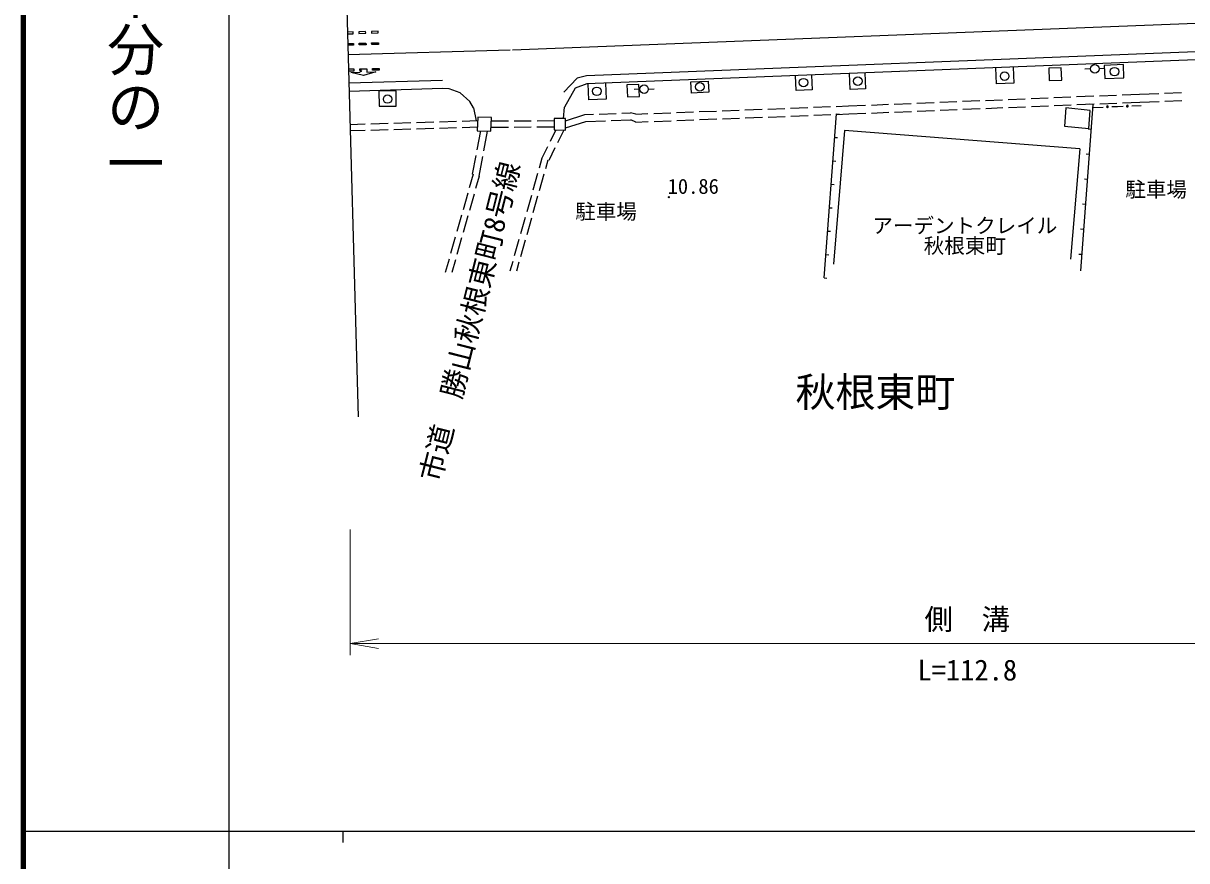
# Model space of a CAD drawing. Units: millimetres at full size, sheet at 1:1000; details may follow other scales. Extents: x 40000 to 680000, y 20000 to 380000.
# Drawn here: x 40000 to 141914, y 202409 to 275772 of the extents above; entities that cross this region are included whole.
import ezdxf
from ezdxf.enums import TextEntityAlignment as Align

# ---------------------------------------------------------------- set-up
doc = ezdxf.new("R2010")
doc.units = ezdxf.units.MM
doc.header["$LTSCALE"] = 1000
for name, color, linetype, lineweight in [('M-BGD', 7, 'Continuous', 25), ('M-BMK-OTRS', 5, 'Continuous', 25), ('M-STR-HTXT', 7, 'Continuous', 13), ('M-STR-STRC', 7, 'Continuous', 25), ('M-TTL', 2, 'Continuous', 140), ('M-TTL-BAND', 7, 'Continuous', 25)]:
    doc.layers.add(name, color=color, linetype=linetype, lineweight=lineweight)
doc.styles.add('@ＭＳ ゴシック', font='')
doc.styles.add('ＭＳ ゴシック', font='')
doc.styles.get('@ＭＳ ゴシック').set_extended_font_data('@MS Gothic')
doc.styles.get('ＭＳ ゴシック').set_extended_font_data('MS Gothic')

# ---------------------------------------------------------------- blocks, each defined once
blk = doc.blocks.new('open_arrow')
at = {"color": 0, "linetype": 'Continuous', "lineweight": -2}
blk.add_lwpolyline([(7.5, 1.25), (0, 0), (7.5, -1.25)], dxfattribs=at)

msp = doc.modelspace()

# ---------------------------------------------------------------- linework, layer by layer
at = {"layer": 'M-BGD'}
for p, q in [((157204, 273150), (89361, 270455)), ((136364, 272150), (134685, 272075)), ((136415, 271001), (136364, 272150)), ((107701, 269891), (107651, 271182)), ((109054, 271235), (109104, 269945)), ((112434, 269970), (112371, 271369)), ((113706, 271429), (113768, 270030)), ((125238, 270460), (125186, 271878)), ((126715, 271934), (126768, 270516)), ((130929, 271877), (129840, 271846)), ((129840, 271846), (129871, 270762)), ((130960, 270793), (130929, 271877)), ((133497, 271766), (132998, 271747)), ((134246, 271804), (134745, 271837)), ((134685, 272075), (134737, 270926)), ((88358, 270084), (87396, 268422)), ((89361, 270455), (88358, 270084)), ((89540, 269053), (89487, 270460)), ((90997, 270517), (91050, 269110)), ((93930, 270419), (92879, 270371)), ((92879, 270371), (92927, 269316)), ((93978, 269364), (93930, 270419)), ((98476, 270627), (99997, 270697)), ((98521, 269655), (98476, 270627)), ((99997, 270697), (100042, 269726)), ((126768, 270516), (125238, 270460)), ((129871, 270762), (130960, 270793)), ((134737, 270926), (136415, 271001)), ((76736, 270062), (68534, 269788)), ((72651, 269846), (71141, 269822)), ((71141, 269822), (71163, 268497)), ((72672, 268521), (72651, 269846)), ((77315, 270038), (76736, 270062)), ((78261, 269678), (77315, 270038)), ((79111, 268933), (78261, 269678)), ((91050, 269110), (89540, 269053)), ((92927, 269316), (93978, 269364)), ((94001, 269991), (93501, 269982)), ((94751, 270013), (95250, 270033)), ((100042, 269726), (98521, 269655)), ((109104, 269945), (107701, 269891)), ((113768, 270030), (112434, 269970)), ((124279, 269018), (125777, 269079)), ((126277, 269099), (127776, 269160)), ((128275, 269180), (129774, 269241)), ((130274, 269262), (131772, 269323)), ((132272, 269343), (133771, 269404)), ((134270, 269425), (135769, 269486)), ((136269, 269506), (137768, 269567)), ((137768, 269567), (139466, 269631)), ((139966, 269649), (141465, 269705)), ((71163, 268497), (72672, 268521)), ((79434, 268363), (79111, 268933)), ((79434, 268363), (79675, 267238)), ((87326, 267420), (87396, 268422)), ((99220, 268029), (100719, 268086)), ((101218, 268106), (102717, 268163)), ((103217, 268182), (104716, 268239)), ((105215, 268258), (106714, 268316)), ((107214, 268335), (108713, 268392)), ((109212, 268411), (110711, 268469)), ((111211, 268488), (112288, 268529)), ((112288, 268529), (113787, 268590)), ((114287, 268610), (115786, 268671)), ((116285, 268692), (117784, 268753)), ((116313, 267992), (117811, 268053)), ((118284, 268773), (119782, 268834)), ((118311, 268074), (119810, 268135)), ((120282, 268855), (121781, 268916)), ((120309, 268155), (121808, 268216)), ((122280, 268936), (123779, 268997)), ((122308, 268237), (123806, 268298)), ((124306, 268318), (125805, 268379)), ((126304, 268400), (127803, 268461)), ((128303, 268481), (129801, 268542)), ((130301, 268562), (131800, 268623)), ((131335, 268363), (131203, 266751)), ((133467, 268120), (131335, 268363)), ((132299, 268644), (133798, 268705)), ((133682, 268665), (132604, 254077)), ((133347, 266545), (133467, 268120)), ((133682, 268665), (133433, 268683)), ((133748, 268402), (134594, 268436)), ((134298, 268725), (135796, 268786)), ((135343, 268467), (135843, 268487)), ((135843, 268487), (136342, 268507)), ((136296, 268807), (137795, 268868)), ((137091, 268538), (137937, 268572)), ((137795, 268868), (139493, 268931)), ((139992, 268950), (141491, 269006)), ((72458, 267027), (73957, 267071)), ((74457, 267086), (75956, 267130)), ((76456, 267144), (77955, 267188)), ((78455, 267203), (79800, 267242)), ((79810, 267547), (79771, 266348)), ((81008, 267509), (79810, 267547)), ((80969, 266310), (81008, 267509)), ((82504, 267195), (80997, 267187)), ((84504, 267206), (83004, 267198)), ((86511, 267217), (85004, 267209)), ((86513, 267430), (86500, 266431)), ((87508, 267417), (86513, 267430)), ((87495, 266418), (87508, 267417)), ((87497, 266604), (89289, 267170)), ((87506, 267236), (89185, 267767)), ((89185, 267767), (89940, 267795)), ((89289, 267170), (91002, 267235)), ((90440, 267814), (91939, 267871)), ((91502, 267254), (93215, 267318)), ((92438, 267889), (93193, 267918)), ((93646, 267816), (93193, 267918)), ((93672, 267116), (93215, 267318)), ((93646, 267816), (94723, 267857)), ((93672, 267116), (94750, 267158)), ((95223, 267876), (96721, 267934)), ((95250, 267177), (96749, 267234)), ((97221, 267953), (98720, 268010)), ((97248, 267253), (98747, 267311)), ((99247, 267330), (100746, 267387)), ((101245, 267406), (102744, 267463)), ((103244, 267483), (104743, 267540)), ((105242, 267559), (106741, 267616)), ((107241, 267635), (108740, 267693)), ((109240, 267712), (110738, 267769)), ((110151, 253459), (111238, 267831)), ((111238, 267831), (111487, 267812)), ((111238, 267788), (112316, 267830)), ((112316, 267830), (113815, 267891)), ((114314, 267911), (115813, 267972)), ((68614, 266915), (69959, 266954)), ((68629, 266365), (69958, 266404)), ((70457, 266419), (71957, 266463)), ((70459, 266969), (71958, 267013)), ((72456, 266477), (73956, 266521)), ((74456, 266536), (75955, 266579)), ((76455, 266594), (77954, 266638)), ((78454, 266652), (79782, 266691)), ((80046, 266339), (79736, 264693)), ((79771, 266348), (80969, 266310)), ((80349, 264601), (80673, 266319)), ((82491, 266645), (80979, 266637)), ((84491, 266656), (82991, 266648)), ((86503, 266667), (84991, 266659)), ((86659, 266429), (86154, 265409)), ((86500, 266431), (87495, 266418)), ((87346, 266420), (86798, 265312)), ((111950, 266374), (110974, 254670)), ((132541, 264782), (111950, 266374)), ((131203, 266751), (133347, 266545)), ((133520, 266473), (133271, 266491)), ((111083, 265778), (111332, 265759)), ((79643, 264201), (79333, 262555)), ((79933, 262391), (80257, 264109)), ((85932, 264961), (85428, 263942)), ((86576, 264864), (86028, 263757)), ((132541, 264782), (131735, 255118)), ((133358, 264280), (133109, 264299)), ((85428, 263942), (85186, 263089)), ((85957, 263792), (85738, 263020)), ((110927, 263725), (111177, 263706)), ((79404, 262541), (79071, 261365)), ((79933, 262391), (79623, 261296)), ((85050, 262607), (84642, 261164)), ((85602, 262539), (85194, 261095)), ((133196, 262088), (132947, 262107)), ((110772, 261672), (111022, 261653)), ((78934, 260884), (78525, 259440)), ((79486, 260815), (79077, 259372)), ((84505, 260683), (84097, 259240)), ((85057, 260614), (84649, 259171)), ((133034, 259896), (132785, 259914)), ((78389, 258959), (77980, 257516)), ((78941, 258891), (78532, 257447)), ((110617, 259618), (110866, 259600)), ((83961, 258759), (83552, 257315)), ((84513, 258690), (84104, 257247)), ((77844, 257035), (77435, 255592)), ((78396, 256966), (77987, 255523)), ((83416, 256834), (83007, 255391)), ((110462, 257565), (110711, 257546)), ((132872, 257704), (132623, 257722)), ((83968, 256766), (83559, 255322)), ((77298, 255111), (76965, 253934)), ((77851, 255042), (77540, 253947)), ((82871, 254910), (82630, 254057)), ((83423, 254841), (83205, 254069)), ((110307, 255512), (110556, 255493)), ((132710, 255511), (132461, 255530)), ((110151, 253459), (110401, 253440))]:
    msp.add_line(p, q, dxfattribs=at)
for centre, radius in [((133872, 271780), 373), ((125964, 271129), 375), ((135578, 271534), 375), ((90249, 269810), 375), ((94376, 269998), 373), ((99261, 270206), 375), ((108337, 270572), 375), ((113095, 270693), 375), ((71916, 269134), 375), ((96541, 260534), 50), ((96541, 260534), 43.7), ((96541, 260534), 37.5), ((96541, 260534), 31.2), ((96541, 260534), 25), ((96541, 260534), 18.8), ((96541, 260534), 12.5), ((96541, 260534), 6.2)]:
    msp.add_circle(centre, radius, dxfattribs=at)
for centre, start, end in [((134968, 268452), 359.88517, 179.88517), ((134968, 268452), 179.88517, 359.88517), ((136717, 268523), 359.88517, 179.88517), ((136717, 268523), 179.88517, 359.88517)]:
    msp.add_arc(centre, 75, start, end, dxfattribs=at)
at = {"layer": 'M-BMK-OTRS'}
msp.add_line((67234, 316487), (69328, 241290), dxfattribs=at)
at = {"layer": 'M-STR-HTXT'}
for p, q in [((68629, 231429), (68629, 220429)), ((68629, 221429), (176936, 221429))]:
    msp.add_line(p, q, dxfattribs=at)
at = {"layer": 'M-STR-STRC'}
for p, q in [((82852, 273449), (173166, 276977)), ((68892, 275010), (68389, 274996)), ((68417, 273996), (68919, 274010)), ((68443, 273047), (82651, 273443)), ((157177, 273850), (89333, 271154)), ((68981, 271762), (68480, 271748)), ((68484, 271598), (68985, 271612)), ((68690, 271453), (69489, 271476)), ((69797, 271184), (68690, 271453)), ((68985, 271612), (68981, 271762)), ((69481, 271776), (70081, 271792)), ((69485, 271626), (69481, 271776)), ((69635, 271630), (69485, 271626)), ((70889, 271515), (69797, 271184)), ((70081, 271792), (70089, 271492)), ((70089, 271492), (70889, 271515)), ((70580, 271806), (71180, 271823)), ((70585, 271656), (70580, 271806)), ((71184, 271673), (70585, 271656)), ((71180, 271823), (71184, 271673)), ((89333, 271154), (88525, 270954)), ((76716, 270772), (68513, 270536)), ((88525, 270954), (87364, 269724))]:
    msp.add_line(p, q, dxfattribs=at)
for points in [[(68393, 274846), (68896, 274860), (68892, 275010)], [(68919, 274010), (68923, 273860), (68421, 273846)]]:
    msp.add_lwpolyline(points, dxfattribs=at)
for points in [[(69996, 274891), (69992, 275041), (69392, 275024), (69396, 274874)], [(70492, 275055), (70496, 274905), (71095, 274922), (71091, 275072)], [(69418, 274024), (70018, 274041), (70022, 273891), (69422, 273874)], [(70518, 274054), (71118, 274071), (71122, 273921), (70522, 273905)]]:
    msp.add_lwpolyline(points, close=True, dxfattribs=at)
msp.add_arc((70285, 270869), 1000, 130.50617, 142.68335, dxfattribs=at)
at = {"layer": 'M-TTL'}
msp.add_line((40000, 380000), (40000, 20000), dxfattribs=at)
at = {"layer": 'M-TTL-BAND'}
for p, q in [((58000, 370000), (58000, 20000)), ((40000, 205000), (579000, 205000)), ((68000, 205000), (68000, 204000))]:
    msp.add_line(p, q, dxfattribs=at)

# ---------------------------------------------------------------- block references
at = {"layer": 'M-STR-HTXT', "xscale": 333, "yscale": 333}
msp.add_blockref('open_arrow', (68629, 221429), dxfattribs=at)

# ---------------------------------------------------------------- texts
at = {"layer": 'M-BGD', "style": 'ＭＳ ゴシック'}
msp.add_text('10.86', height=1320, dxfattribs=at).set_placement((96441, 260434), align=Align.BOTTOM_LEFT)
for s, height, p in [('駐車場', 1320, (139234, 261213)), ('駐車場', 1320, (91050, 259274)), ('アーデントクレイル', 1320, (122479, 258047)), ('秋根東町', 1320, (122475, 256283)), ('秋根東町', 2566, (114645, 243464))]:
    msp.add_text(s, height=height, dxfattribs=at).set_placement(p, align=Align.MIDDLE_CENTER)
at = {"layer": 'M-STR-HTXT', "style": 'ＭＳ ゴシック'}
msp.add_text('市道\u3000勝山秋根東町8号線', height=1833, rotation=75.791, dxfattribs=at).set_placement((79126, 249655), align=Align.MIDDLE_CENTER)
msp.add_text('側\u3000溝', height=1833, dxfattribs=at).set_placement((122693, 223559), align=Align.MIDDLE_CENTER)
msp.add_text('L=112.8', height=1833, dxfattribs=at).set_placement((122693, 217649), align=Align.BOTTOM_CENTER)
at = {"layer": 'M-TTL-BAND', "style": '@ＭＳ ゴシック'}
msp.add_text('縮尺千分の一', height=3666, rotation=270, dxfattribs=at).set_placement((49777, 261030), align=Align.MIDDLE_RIGHT)

doc.saveas('drawing.dxf')
